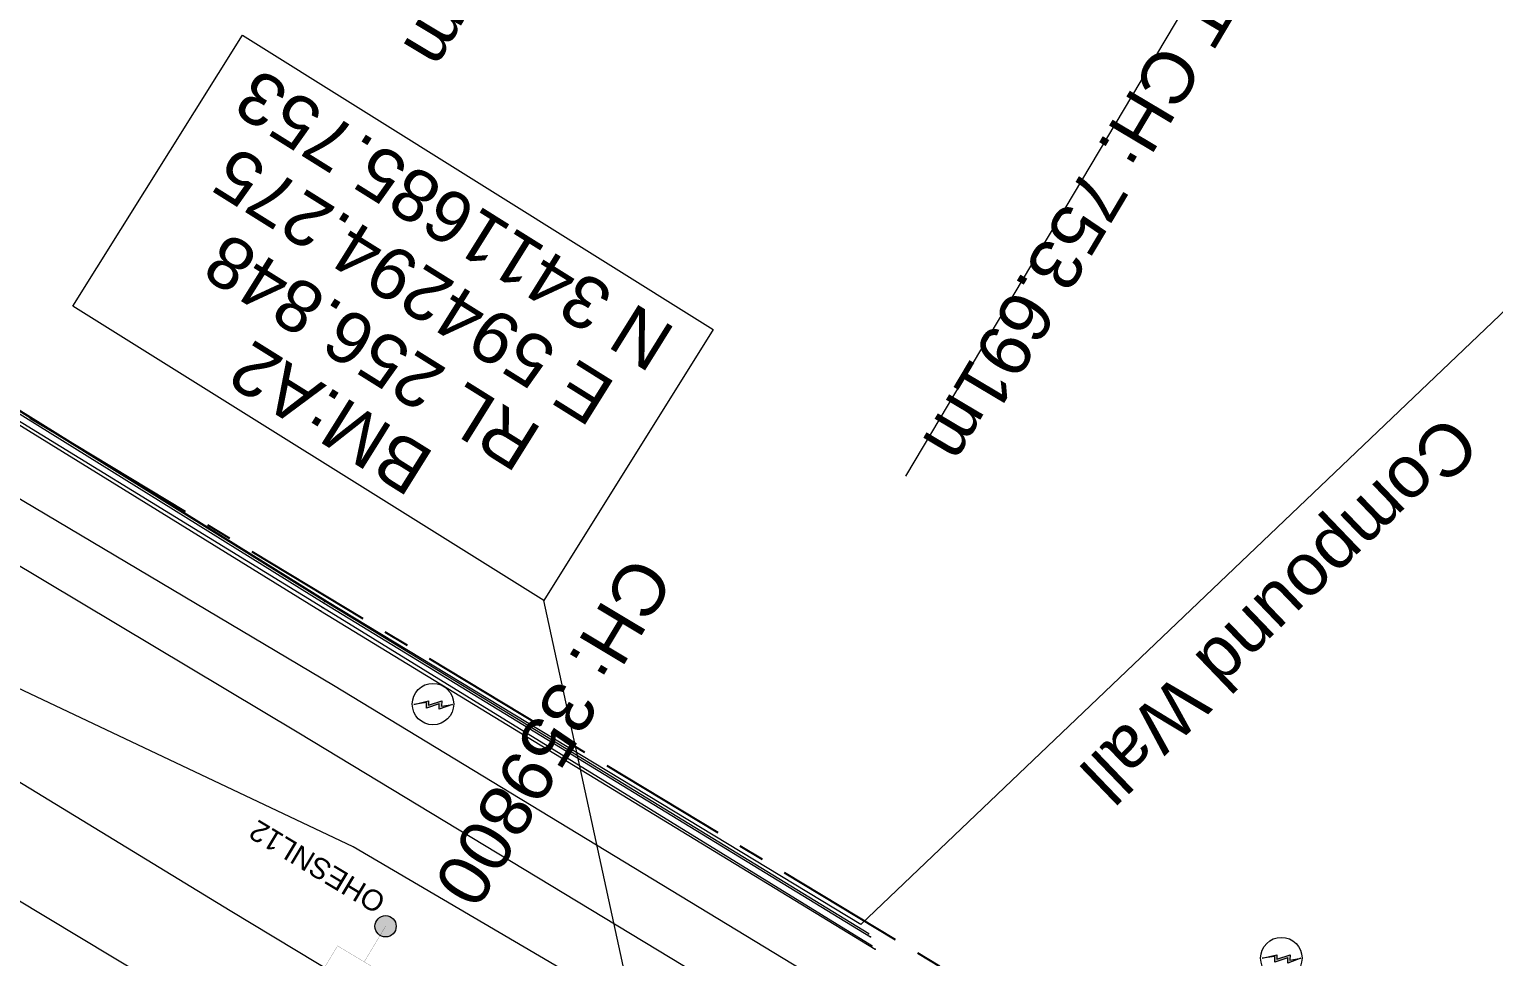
# Model space of a CAD drawing. Header units: metres. Extents: x 593168 to 611286, y 3401475 to 3412398.
# Drawn here: x 594262.8 to 594333.5, y 3411699.2 to 3411743.9 of the extents above; entities that cross this region are included whole.
import ezdxf
from ezdxf.enums import TextEntityAlignment as Align

# ---------------------------------------------------------------- set-up
doc = ezdxf.new("R2010")
doc.units = ezdxf.units.M
doc.header["$MEASUREMENT"] = 0
doc.linetypes.add('CENTER', pattern=[2, 1.25, -0.25, 0.25, -0.25])
for name, color, linetype, lineweight in [('Compound Wall', 251, 'Continuous', 0), ('Drain Bottom', 5, 'Continuous', 0), ('Drain Top', 5, 'Continuous', 0), ('Electric Pole', 251, 'Continuous', 0), ("EXG. TP CH's", 7, 'Continuous', 0), ('Existing IR Chainage', 7, 'Continuous', 0), ('Existing IR Track', 143, 'Continuous', 0), ('OHE MAST', 8, 'Continuous', 0), ('OHE MAST TEXT', 8, 'Continuous', 0), ("SANEHWAL STN. SRJ'S", 251, 'Continuous', 0), ('Subroad Edge', 34, 'Continuous', 0), ('Text1', 251, 'Continuous', 0), ('TOPOSTYLEREMARK', 251, 'Continuous', 0)]:
    doc.layers.add(name, color=color, linetype=linetype, lineweight=lineweight)
doc.layers.add('Existing Railway Boundary', color=7, linetype='CENTER')
doc.styles.get("Standard").update_dxf_attribs({"font": 'arial_0.ttf'})
doc.styles.add('Style-Arial', font='arial_0.ttf')

# ---------------------------------------------------------------- blocks, each defined once
blk = doc.blocks.new('EP')
blk.add_hatch(color=8).paths.add_polyline_path([(-0.211, -0.052), (-0.211, 0.163), (-0.931, -0.012), (-0.307, 0.072), (-0.312, -0.192), (0.307, 0.005), (0.307, -0.238), (0.936, -0.012), (0.414, -0.102), (0.425, 0.151)])
at = {"color": 8}
for p, q in [((-0.931, -0.012), (-0.211, 0.163)), ((-0.307, 0.072), (-0.931, -0.012)), ((-0.312, -0.192), (-0.307, 0.072)), ((0.307, 0.005), (-0.312, -0.192)), ((-0.211, 0.163), (-0.211, -0.052)), ((-0.211, -0.052), (0.425, 0.151)), ((0.307, -0.238), (0.307, 0.005)), ((0.425, 0.151), (0.414, -0.102)), ((0.936, -0.012), (0.307, -0.238)), ((0.414, -0.102), (0.936, -0.012))]:
    blk.add_line(p, q, dxfattribs=at)
blk.add_circle((0, 0), 1, dxfattribs=at)
blk = doc.blocks.new('OHE MAST')
h = blk.add_hatch(color=256)
h.dxf.hatch_style = 1
edge = h.paths.add_edge_path()
edge.add_arc((0, 0), 0.514, 0, 360)
at = {"const_width": 0.01}
for points in [[(1.5, 3.5), (1.5, 2), (-1.5, 2), (-1.5, 3.5)], [(0, 2), (0, 0)]]:
    blk.add_lwpolyline(points, dxfattribs=at)
blk.add_circle((0, 0), 0.514)

msp = doc.modelspace()

# ---------------------------------------------------------------- linework, layer by layer
at = {"layer": 'Compound Wall'}
msp.add_polyline3d([(594350.0332, 3411745.6655, 255.8971), (594302.9111, 3411700.7428, 256.0991), (594277.1828, 3411716.3049, 257.3037), (594237.2728, 3411741.0925, 257.3177), (594206.7389, 3411760.2546, 256.1121), (594195.4356, 3411765.7513, 256.2), (594236.4781, 3411804.8142, 256.5309)], dxfattribs=at)
at = {"layer": 'Drain Bottom'}
for points in [[(594303.4409, 3411699.7043, 255.8241), (594276.9464, 3411716.0222, 255.8111), (594236.9993, 3411740.5341, 255.4322), (594206.2875, 3411759.5351, 255.7811)], [(594206.736, 3411760.1245, 255.7112), (594237.212, 3411740.9688, 255.4382), (594277.0251, 3411716.2434, 255.8191), (594303.3832, 3411700.1367, 255.7702)]]:
    msp.add_polyline3d(points, dxfattribs=at)
for p in [(594276.946, 3411716.022, 255.811), (594277.025, 3411716.243, 255.819), (594303.383, 3411700.137, 255.77), (594303.441, 3411699.704, 255.824)]:
    msp.add_point(p, dxfattribs=at)
at = {"layer": 'Drain Top'}
for points in [[(594303.2963, 3411700.2862, 255.7622), (594277.0382, 3411716.3289, 255.8111), (594237.2111, 3411741.0949, 255.8691), (594206.7352, 3411760.2507, 256.142)], [(594206.1869, 3411759.4811, 256.6919), (594236.9525, 3411740.4829, 256.6199), (594276.8497, 3411715.8688, 256.6949), (594303.6062, 3411699.5484, 256.6529)]]:
    msp.add_polyline3d(points, dxfattribs=at)
for p in [(594276.85, 3411715.869, 256.695), (594277.038, 3411716.329, 255.811), (594303.296, 3411700.286, 255.762), (594303.606, 3411699.548, 256.653)]:
    msp.add_point(p, dxfattribs=at)
at = {"layer": 'Existing IR Track', "flags": 128}
for points in [[(594339.9241, 3411655.3542), (594326.3774, 3411663.4322), (594314.9298, 3411670.2734), (594303.6159, 3411677.0347), (594286.9449, 3411687.0555), (594270.0503, 3411697.2111), (594254.0287, 3411706.8418), (594251.3883, 3411708.429), (594238.2279, 3411716.5092), (594222.7145, 3411726.0323), (594220.5141, 3411727.3514), (594217.2311, 3411729.4075), (594205.9736, 3411736.2697), (594187.296, 3411747.6437), (594172.7046, 3411756.6344), (594161.5646, 3411763.7947), (594147.5645, 3411772.9255), (594130.5802, 3411784.0368), (594110.6468, 3411797.1149), (594090.9736, 3411809.8861), (594073.0053, 3411821.0304), (594057.2332, 3411830.5704), (594044.5894, 3411838.1729)], [(594342.38, 3411659.4544), (594329.0011, 3411667.4568), (594317.3967, 3411674.3946), (594306.037, 3411681.1861), (594289.4233, 3411691.1924), (594272.4905, 3411701.3909), (594256.579, 3411711.0876), (594245.9434, 3411717.5692), (594243.3448, 3411719.1434), (594240.5681, 3411720.8876), (594224.9436, 3411730.4268), (594222.0623, 3411732.3151), (594208.9531, 3411740.054), (594203.7578, 3411743.0679), (594189.6029, 3411751.2922), (594175.1556, 3411760.6486), (594164.8487, 3411768.2735), (594150.7709, 3411779.2873), (594138.8486, 3411788.689)], [(594578.5731, 3411525.4629), (594563.6823, 3411534.332), (594531.0934, 3411553.682), (594512.9012, 3411564.5975), (594490.8917, 3411577.8038), (594460.5673, 3411595.9374), (594440.7721, 3411607.7861), (594423.4013, 3411618.1813), (594405.1079, 3411629.0825), (594390.6763, 3411637.6862), (594374.4748, 3411647.963), (594345.7222, 3411665.0587), (594332.625, 3411672.4152), (594320.5362, 3411679.6422), (594309.3474, 3411686.3339), (594292.508, 3411696.2176), (594278.4153, 3411704.4768), (594258.2359, 3411714.0295), (594246.7681, 3411719.458), (594244.053, 3411720.7242), (594241.1369, 3411722.1002), (594222.0623, 3411732.3151)]]:
    msp.add_lwpolyline(points, dxfattribs=at)
at = {"layer": 'Existing Railway Boundary', "ltscale": 5}
msp.add_lwpolyline([(595219.3757, 3411224.4926), (595139.956, 3411236.51), (595055.2514, 3411260.2607), (595055.2471, 3411260.3203), (595019.6301, 3411275.5296), (595019.8343, 3411275.5642), (594996.1386, 3411287.071), (594964.5551, 3411304.37), (594878.4143, 3411354.1285), (594195.4154, 3411765.8048), (594139.4384, 3411820.4266), (594013.2418, 3411902.9335), (593973.1737, 3411931.7423), (593936.2204, 3411951.7466)], dxfattribs=at)
at = {"layer": "SANEHWAL STN. SRJ'S", "lineweight": 13, "flags": 128}
msp.add_lwpolyline([(594323.7222, 3411753.6794), (594305.0744, 3411722.3548)], dxfattribs=at)
at = {"layer": 'Subroad Edge'}
for points in [[(594743.4914, 3411433.5636, 256.252), (594625.8162, 3411503.3334, 256.1021), (594565.4057, 3411539.8208, 256.0261), (594494.0908, 3411582.2968, 256.191), (594426.3824, 3411623.0386, 256.0981), (594414.3151, 3411630.279, 256.0251), (594392.0459, 3411643.6024, 256.0181), (594332.2068, 3411679.0563, 256.141), (594277.4658, 3411712.2587, 256.196), (594236.9134, 3411736.3523, 256.168), (594204.317, 3411753.9367, 256.188), (594179.417, 3411772.9736, 256.324), (594168.7041, 3411785.0447, 256.251), (594160.2137, 3411800.1846, 256.271), (594124.6682, 3411830.2902, 256.418), (594103.7824, 3411844.1325, 256.5319), (594084.0928, 3411858.7686, 256.8268), (594068.7511, 3411869.013, 256.7349), (594027.3444, 3411891.9881, 256.8348)], [(594741.3132, 3411431.1755, 256.366), (594624.0587, 3411501.0332, 256.14), (594563.9086, 3411537.0264, 256.121), (594492.3074, 3411580.1653, 256.196), (594425.254, 3411620.5933, 256.132), (594413.1004, 3411627.8898, 256.0831), (594390.6829, 3411641.0931, 256.0761), (594330.8517, 3411676.6707, 256.183), (594275.8019, 3411709.961, 256.22), (594235.3906, 3411734.1183, 256.184), (594202.4252, 3411751.0938, 256.409), (594175.6376, 3411770.1478, 256.412), (594165.7046, 3411782.3655, 256.297), (594156.6771, 3411797.4123, 256.159), (594123.5115, 3411827.4402, 256.367), (594101.8387, 3411841.914, 256.5059), (594081.7943, 3411855.4943, 256.9168), (594063.7375, 3411866.4897, 256.8408), (594025.8282, 3411889.3214, 256.7929)]]:
    msp.add_polyline3d(points, dxfattribs=at)
at = {"layer": 'TOPOSTYLEREMARK'}
msp.add_line((594294.275, 3411685.753, -0.08), (594287.6181, 3411716.3607), dxfattribs=at)
at = {"layer": 'TOPOSTYLEREMARK', "linetype": 'Continuous'}
msp.add_lwpolyline([(594295.79, 3411729.4385), (594287.6181, 3411716.3607), (594264.9025, 3411730.555), (594273.0744, 3411743.6328)], close=True, dxfattribs=at)

# ---------------------------------------------------------------- block references
at = {"layer": 'Electric Pole', "xscale": 0.9997078270007302, "yscale": 0.9997078270007302, "zscale": 0.9997078270007302}
for p in [(594282.273, 3411711.369, 257.9765), (594323.2093, 3411699.1187, 258.3714)]:
    msp.add_blockref('EP', p, dxfattribs=at)
at = {"layer": 'OHE MAST', "rotation": 149.0208306544456}
msp.add_blockref('OHE MAST', (594279.9846, 3411700.6509), dxfattribs=at)

# ---------------------------------------------------------------- texts
at = {"layer": "EXG. TP CH's", "color": 7, "lineweight": 0, "insert": (594281.8107, 3411742.4072), "char_height": 2.5, "attachment_point": 6, "rotation": 239, "line_spacing_factor": 0.60024, "style": 'Style-Arial'}
msp.add_mtext('TP1 AT CH: 359814.830 m', dxfattribs=at)
at = {"layer": 'Existing IR Chainage', "color": 7, "lineweight": 0, "insert": (594283.2939, 3411702.0374), "char_height": 2.5, "attachment_point": 6, "rotation": 239.100388, "line_spacing_factor": 0.60036, "style": 'Style-Arial'}
msp.add_mtext('CH: 359800', dxfattribs=at)
at = {"layer": 'OHE MAST TEXT'}
msp.add_text('OHESNL12', height=1, rotation=149, dxfattribs=at).set_placement((594280.0757, 3411702.0707, 258.129))
at = {"layer": "SANEHWAL STN. SRJ'S", "lineweight": 13, "insert": (594323.0853, 3411753.261), "char_height": 2.5, "width": 48.267487, "attachment_point": 4, "rotation": 239.23426, "line_spacing_factor": 0.648, "style": 'Style-Arial'}
msp.add_mtext('FM AT CH: 753.691m \\PF/CSB', dxfattribs=at)
at = {"layer": 'Text1'}
msp.add_text('Compound Wall', height=2.5, rotation=223.895725, dxfattribs=at).set_placement((594331.2065, 3411725.4418, 156.3202))
at = {"layer": 'TOPOSTYLEREMARK'}
for s, p in [('N 3411685.753', (594283.2861, 3411734.7015)), ('E 594294.275', (594281.2989, 3411731.5213)), ('RL 256.848', (594279.3117, 3411728.3411)), ('BM:A2', (594277.3245, 3411725.1609))]:
    msp.add_text(s, height=2.5, rotation=148, dxfattribs=at).set_placement(p, align=Align.MIDDLE_CENTER)

doc.saveas('drawing.dxf')
